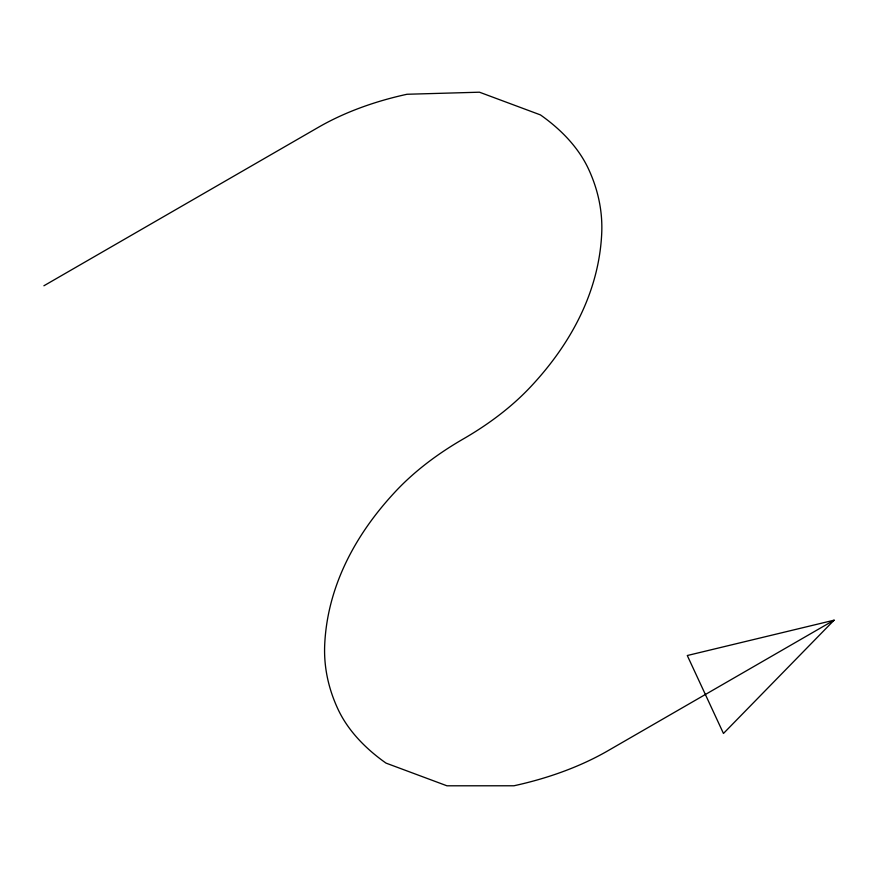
<?xml version="1.0" encoding="UTF-8"?>
<svg xmlns="http://www.w3.org/2000/svg" width="878" height="878" viewBox="0 0 878 878"><rect width="100%" height="100%" fill="white"/><g stroke="black" fill="none" stroke-linecap="round" stroke-linejoin="round"><path stroke-width="1.32" d="M834.1 620.175L723.461 733.459L687.287 655.526L834.1 620.175L607.905 750.767A265.233 153.134 0 0 1 513.926 785.777L446.946 785.799L386.002 763.103A249.791 144.212 0 0 1 337.898 708.996A391.215 225.865 0 0 1 324.717 644.43A591.015 341.224 0 0 1 395.868 491.109A391.215 225.865 0 0 1 463.211 439A391.215 225.865 0 0 0 530.553 386.891A591.015 341.224 0 0 0 601.704 233.57A391.215 225.865 0 0 0 588.512 169.004A249.791 144.212 0 0 0 540.42 114.897L479.465 92.201L407.019 94.264A249.791 144.212 0 0 0 318.516 127.233L43.9 285.778"/></g></svg>
